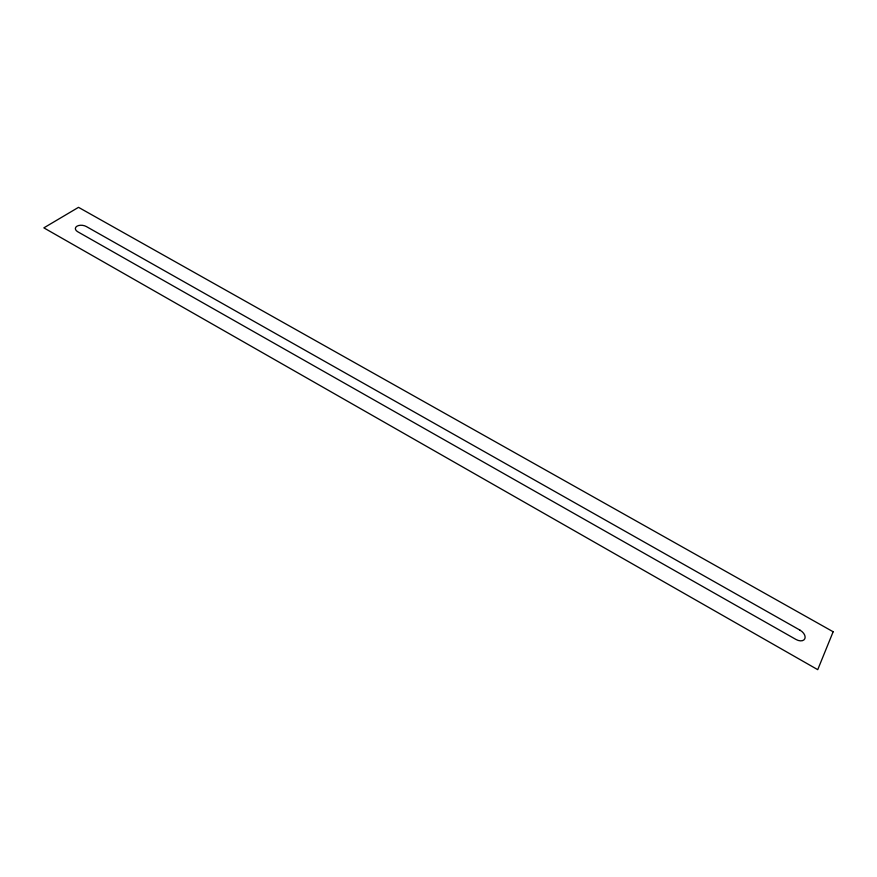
<?xml version="1.0" encoding="UTF-8"?>
<svg xmlns="http://www.w3.org/2000/svg" width="877" height="877" viewBox="0 0 877 877"><rect width="100%" height="100%" fill="white"/><g stroke="black" fill="none" stroke-linecap="round" stroke-linejoin="round"><path stroke-width="1.32" d="M833.15 631.758L817.737 669.666L43.85 227.867L78.513 207.334L833.15 631.758M800.01 630.146L86.352 226.551A6.731 3.848 7.6 0 0 76.88 226.255A6.731 3.848 7.6 0 0 77.79 231.791L795.954 639.443A7.882 4.999 33.6 0 0 804.845 638.697A7.882 4.999 33.6 0 0 800.021 630.179"/></g></svg>
